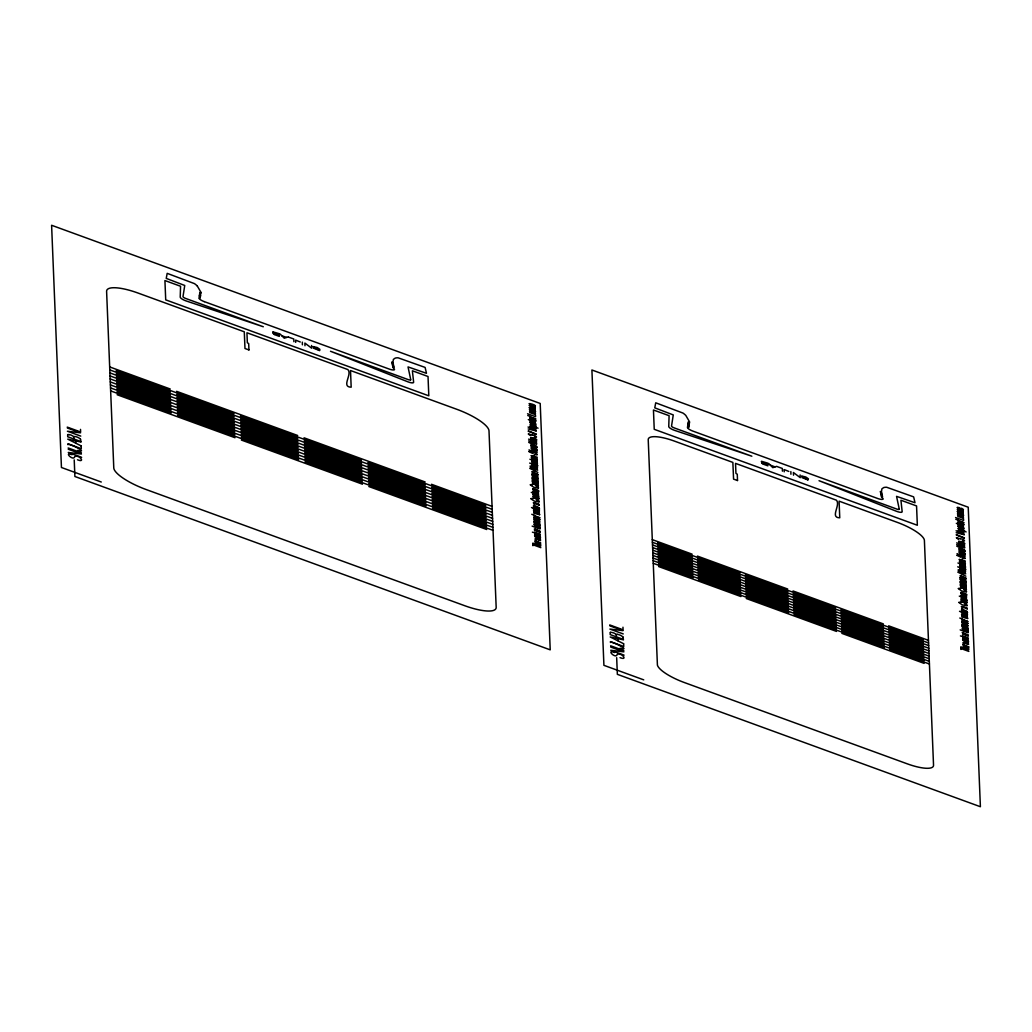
<?xml version="1.0" encoding="UTF-8"?>
<svg xmlns="http://www.w3.org/2000/svg" width="1032" height="1032" viewBox="0 0 1032 1032"><rect width="100%" height="100%" fill="white"/><g stroke="black" fill="none" stroke-linecap="round" stroke-linejoin="round"><path stroke-width="1.5" d="M532.963 494.444L534.563 495.683M959.128 552.197L960.728 553.397M534.112 524.682L536.047 526.268L539.968 527.249M957.503 514.955L963.372 517.419M967.268 608.919L963.772 607.422A10.243 2.748 21.9 0 0 963.501 606.868L963.449 606.842A7.856 2.116 21.9 0 0 962.611 606.545L961.321 606.584L962.933 607.9M295.616 340.457L295.694 342.366M784.139 469.947L784.217 471.817M532.706 411.317L532.615 409.768L529.597 409.136M534.15 447.14L534.073 445.579L531.054 444.947M535.931 490.845L535.84 489.297L532.809 488.678M537.182 454.519L535.531 452.996L532.899 452.571M536.666 508.75L536.576 507.202L533.531 506.57M539.736 519.896A3.032 0.813 21.9 0 1 537.143 519.457L537.001 517.78L533.97 517.161M957.219 507.641C959.334 511.253 962.779 507.473 957.399 507.305M963.746 524.888A3.032 0.813 21.9 0 1 961.153 524.45L960.753 522.669M964.52 543.941A3.032 0.813 21.9 0 1 961.927 543.503L961.785 541.826L958.78 541.194M964.249 601.927L964.159 600.379L961.127 599.76M961.398 610.66C963.514 614.259 966.907 610.415 961.579 610.325M965.346 628.682L965.255 627.121L962.237 626.489M536.227 431.002L528.165 428.964M964.249 534.757L956.187 532.718M536.756 520.089L539.904 521.431L538.175 521.547M537.156 529.919L540.291 531.415M537.646 541.684L540.781 543.025L538.962 543.116M960.173 510.247L963.308 511.588L961.579 511.704M962.869 576.682L965.991 578.178M529.726 416.735L535.737 418.889M533.467 508.763L539.478 510.917M533.738 515.497L536.588 517.29L539.723 517.793M957.761 520.592L963.733 522.785M539.633 514.762L533.776 513.201M965.565 567.136L959.708 565.549M967.642 618.607L961.798 616.968M529.326 407.472L535.247 409.046M530.1 426.526L536.021 428.099M531.287 455.589L537.195 457.176M532.035 473.907L537.943 475.481M533.531 510.672L539.439 512.246M533.944 521.07L539.865 522.644M957.361 511.227L963.269 512.801M959.308 559.357L965.23 560.931M960.057 577.662L965.965 579.249M961.553 614.427L967.461 616.001M961.966 624.824L967.887 626.398M535.118 406.298A3.032 0.813 21.9 0 1 532.525 405.86L532.383 404.183L529.416 403.538M535.711 421.133A3.032 0.813 21.9 0 1 533.131 420.682L532.989 419.005L530.022 418.36M536.485 440.187A3.032 0.813 21.9 0 1 533.905 439.748L533.763 438.058L530.745 437.426M538.872 498.74A3.032 0.813 21.9 0 1 536.292 498.301L536.137 496.624L533.17 495.979M537.079 519.393L533.802 517.458M539.955 525.482A3.032 0.813 21.9 0 1 537.375 525.043L537.233 523.366L534.254 522.721M960.495 509.55L960.495 509.486A3.032 0.813 21.9 0 0 963.14 510.066M963.359 515.639A3.032 0.813 21.9 0 1 960.779 515.2L960.637 513.523L957.619 512.891M961.089 524.385L957.812 522.476M961.863 543.438L958.586 541.503M964.817 551.462A3.032 0.813 21.9 0 1 962.237 551.024L962.095 549.346L959.076 548.714M966.597 595.18A3.032 0.813 21.9 0 1 964.017 594.729L963.862 593.052L960.857 592.42M964.675 612.569L964.688 612.518A3.032 0.813 21.9 0 0 967.319 613.085M967.758 623.663A3.032 0.813 21.9 0 1 965.165 623.212L965.023 621.535L962.018 620.903M532.009 471.921L534.976 473.559M962.353 632.681L965.32 634.319M962.83 644.445L965.797 646.084M537.969 474.41L534.847 472.901A3.702 0.993 21.9 0 0 534.924 473.146L535.053 473.443M968.313 635.17L965.191 633.648A3.702 0.993 21.9 0 0 965.268 633.906L965.397 634.19M968.79 646.935L965.668 645.413A3.702 0.993 21.9 0 0 965.746 645.658L965.875 645.955M535.892 427.003L530.1 425.21M963.927 530.706L966.094 531.944M965.049 554.481L964.133 553.384A2.709 0.722 21.9 0 0 964.933 553.591M533.918 519.083L536.885 520.721M535.273 407.975L532.151 406.453A3.702 0.993 21.9 0 0 532.228 406.698L532.357 406.995M960.908 556.364L965.178 558.08M967.9 625.366L964.791 623.818A3.702 0.993 21.9 0 0 964.868 624.063L964.997 624.36M958.16 528.423L963.372 530.938M532.073 435.091L528.474 433.853M319.585 350.583L313.47 348.158M529.3 405.486L532.267 407.124M961.953 622.838L964.92 624.476M960.057 538.807L956.548 537.595M965.126 558.518L962.572 558.312M530.384 484.666L532.602 484.73M530.951 498.533L533.17 498.598M958.406 588.433L960.637 588.498M958.973 602.301L961.192 602.353M533.763 515.407L539.749 517.651M957.773 520.399L963.759 522.644M961.785 619.161L967.784 621.419M535.634 419.095L529.751 416.851M539.439 511.059L533.492 508.892M967.448 614.84C963.385 615.678 956.548 608.854 967.5 614.685M967.745 621.548L961.772 619.329M538.446 488.162L533.815 487.285L530.345 484.95M539.014 502.016L534.305 501.113L530.912 498.817M966.468 591.917L961.682 590.988L958.354 588.627M966.971 605.836L962.03 604.765L958.922 602.495M532.267 478.642L538.098 480.422M532.383 481.531L538.214 483.311M960.289 582.396L966.12 584.177M960.418 585.286L966.236 587.079M529.068 451.281L531.274 451.487M957.09 555.048L959.296 555.242M535.144 408.117L533.467 407.924M537.891 474.527L536.163 474.359M540.2 531.519L538.485 531.351M965.913 578.281L964.198 578.113M967.784 625.469L966.107 625.276M968.222 635.273L966.597 635.144M968.726 647.025L967.074 646.896M536.937 450.829L533.531 449.165M539.155 505.332L535.75 503.668A10.243 2.748 21.9 0 0 535.466 503.113L535.427 503.074A7.856 2.116 21.9 0 0 534.589 502.778L533.299 502.778L534.911 504.145M964.959 554.597L961.553 552.92A10.243 2.748 21.9 0 0 961.282 552.378L961.231 552.339A7.856 2.116 21.9 0 0 960.405 552.043L959.179 551.952M966.842 600.637L963.424 598.96A10.243 2.748 21.9 0 0 963.153 598.418A7.856 2.116 21.9 0 0 962.276 598.083L960.986 598.173L962.598 599.437M531.983 450.365L536.937 451.926M535.763 543.593L540.729 545.154M960.005 554.132L964.959 555.68M963.785 647.361L968.751 648.909M761.603 461.317L767.756 463.162L767.873 465.832L764.389 464.568A5.031 1.355 21.9 0 1 763.306 464.142M530.229 424.578L535.892 426.758M958.251 528.332L963.914 530.525M273.054 331.891L279.233 333.71L279.337 336.38L275.866 335.116A5.031 1.355 21.9 0 1 274.783 334.69M532.267 477.545L538.098 479.325M532.383 480.435L538.214 482.215M960.289 581.3L966.12 583.093M960.405 584.189L966.249 585.983M534.215 524.553L535.892 524.733M957.619 514.71L959.308 514.904M532.783 453.487L529.016 451.719M960.831 557.228L957.012 555.397M295.784 340.16L300.273 341.992M784.32 469.612L788.809 471.443M536.95 454.88L534.55 454.544M529.39 405.408L530.796 405.55M532.099 471.843L533.505 471.985M534.008 519.006L535.414 519.148M962.03 622.76L963.437 622.902M962.43 632.603L963.836 632.745M962.908 644.355L964.314 644.497M273.338 333.336L279.233 335.116M761.861 462.788L767.769 464.568M313.276 346.61L317.25 347.552L319.933 349.397M537.259 530.577L534.279 529.119L535.814 528.977M537.749 542.329L534.757 540.91L536.292 540.742M801.799 476.062L805.786 477.003L808.456 478.848M960.276 510.892L957.283 509.447L958.818 509.305M962.972 577.34L959.979 575.882L961.527 575.74M528.384 430.937L536.356 434.124M536.15 434.369L528.255 431.234M956.406 534.705L964.378 537.878M964.223 538.111L956.277 534.976M530.113 422.423L535.982 424.9M531.519 457.266L537.401 459.73M532.267 475.571L538.149 478.048M532.577 483.273L538.459 485.75M534.692 535.273L540.575 537.749M958.135 526.178L964.004 528.655M959.554 561.021L965.423 563.498M960.289 579.339L966.171 581.803M960.611 587.04L966.481 589.517M962.714 639.04L968.597 641.517M535.802 425.171L529.945 422.694M537.208 460.001L531.364 457.537M537.904 478.332L532.125 475.907M538.214 486.046L532.422 483.582M540.329 538.046L534.537 535.582M963.759 528.952L957.98 526.488M965.23 563.769L959.399 561.331M965.978 582.074L960.134 579.61M966.313 589.775L960.444 587.337M968.403 641.788L962.559 639.337M532.215 434.949L534.137 435.362M960.237 538.704L962.159 539.117A2.812 0.761 21.9 0 1 964.52 540.742A2.812 0.761 21.9 0 1 962.314 540.755M535.324 413.664L529.481 411.213L531.274 411.136M967.964 631.029L962.121 628.578L963.927 628.501M957.98 522.153L961.05 522.45M532.976 494.251L534.254 494.328A7.856 2.116 21.9 0 1 535.079 494.612L537.646 495.553M288.057 336.922L284.264 338.199L280.124 334.02M776.593 466.374L772.8 467.651L768.647 463.471M531.235 446.469L536.833 449.217M534.782 533.725L540.381 536.459M533.312 497.501L538.91 500.249M533.608 505.009L539.207 507.757M530.19 420.863L535.789 423.61M531.996 465.135L537.595 467.87M958.212 524.63L963.811 527.365M959.257 550.237L964.856 552.971M962.804 637.479L968.403 640.227M960.018 568.89L965.617 571.638M961.334 601.269L966.932 604.004M961.631 608.777L967.229 611.512M617.652 634.358L617.11 634.37A10.268 2.761 21.9 0 0 616.259 634.499L616.349 636.821M533.26 481.48L532.306 480.667M961.179 582.383L960.212 581.532M961.295 585.273L960.341 584.422M535.35 427.183L538.072 428.177M535.363 422.114L528.307 419.585M536.975 461.755L529.906 459.227M537.246 468.489L530.19 465.961M537.285 469.47L530.229 466.928M963.449 525.869L956.329 523.34M538.382 494.909L531.261 492.38M965.062 565.523L957.941 562.995M965.333 572.257L958.212 569.728M965.372 573.224L958.251 570.696M966.339 598.663L959.283 596.135M536.55 441.232L528.616 439.142M964.572 544.986L956.638 542.909M540.329 534.254L532.396 532.177M968.364 638.021L960.431 635.931M532.989 491.671L538.601 492.883L532.925 490.019M961.011 595.438L966.623 596.651L960.947 593.787M536.666 444.108L528.707 442.367L536.769 446.43M964.688 547.876L956.729 546.122L964.791 550.185M537.724 470.102L529.764 468.347L537.827 472.411M965.746 573.857L957.786 572.115L965.849 576.178M81.025 442.044L67.738 439.129L81.18 445.901M623.483 639.866L610.209 636.963L623.638 643.723M69.26 434.614L69.944 434.769A3.006 0.813 21.9 0 1 70.873 435.027L71.04 435.091A3.38 0.903 21.9 0 1 73.607 436.626M962.843 642.794L968.609 644.368L964.12 642.059L968.558 643.013L962.74 640.33M534.821 539.039L540.587 540.6L536.098 538.291L540.536 539.246L534.718 536.576M960.702 515.174L957.438 513.175M532.447 405.834L529.184 403.822M962.159 550.998L958.909 549.076M533.054 420.656L529.79 418.657M533.828 439.709L530.564 437.71M963.94 594.703L960.676 592.781M959.657 564.388L965.397 566.478M531.635 460.62L537.375 462.71M961.747 615.794L967.487 617.884M533.725 512.04L539.465 514.13M957.038 553.655L964.997 556.558M958.07 525.275L958.857 525.546M959.115 550.882L959.902 551.153M959.876 569.535L960.65 569.806M530.048 421.507L530.835 421.778M531.093 447.114L531.867 447.385M961.192 601.914L961.966 602.185M961.502 609.422L962.276 609.693M531.854 465.78L532.628 466.051M962.663 638.124L963.449 638.395M533.17 498.146L533.944 498.417M533.467 505.654L534.254 505.925M534.64 534.37L535.414 534.64M72.111 454.699C62.862 451.023 73.827 462.013 74.781 456.441C79.4 454.544 85.875 463.2 77.49 459.782M614.569 652.534C605.345 648.754 616.143 659.796 617.226 654.288C621.87 652.353 628.269 660.983 620.026 657.642M960.818 646.883L968.79 649.786M532.796 543.129L540.768 546.018M529.003 449.9L536.975 452.79M960.405 583.132L966.158 585.234M960.521 586.021L966.287 588.124M532.383 479.377L538.136 481.48M532.499 482.267L538.265 484.369M964.559 545.786L958.741 542.935M961.231 552.339L963.798 553.268M536.537 442.031L530.719 439.18M963.14 598.405L965.668 599.308M532.693 449.642L531.093 448.352L532.383 448.288A7.856 2.116 21.9 0 1 533.209 448.585L535.776 449.513M963.449 606.842L966.017 607.771M965.01 623.16L961.824 621.212M968.338 638.821L962.521 635.97M536.124 498.25L532.951 496.34M535.427 503.074L537.995 504.003M537.208 524.991L534.021 523.005M540.317 535.066L534.499 532.215M957.528 511.885L963.269 513.988M957.709 516.31L963.449 518.399M955.567 517.535L963.578 520.463L963.514 518.915M955.774 519.277L958.522 520.283M964.043 531.854L958.225 530.087L959.076 531.209M958.302 530.951L964.043 533.041M956.096 530.77L964.236 534.563M776.98 466.516L782.308 468.451L782.411 471.16M770.285 465.135L775.058 466.877M958.857 544.599L964.598 546.702M956.716 544.586L964.636 547.476M959.489 560.015L965.23 562.105M959.592 562.685L965.333 564.788M529.506 408.13L535.247 410.22M957.709 566.839L964.984 569.406A7.482 2.012 21.9 0 0 965.32 569.38M959.824 568.271L965.565 570.374M529.687 412.542L535.427 414.632M527.545 413.78L535.556 416.709L535.492 415.148M204.246 301.615L389.257 369.082A5.689 1.535 21.9 0 0 394.185 369.817M960.237 578.333L965.965 580.423M288.444 337.064L293.772 338.999L293.888 341.708M281.762 335.684L286.522 337.425M530.28 427.183L536.021 429.273M528.074 427.003L536.214 430.796M960.947 595.838L966.674 597.928M530.835 440.845L536.576 442.934M528.694 440.832L536.601 443.708M531.467 456.26L537.208 458.35M961.721 615.098L967.461 617.188M531.57 458.93L537.311 461.02M531.686 461.794L537.453 463.536L536.692 462.504M529.687 463.084L536.962 465.651A7.482 2.012 21.9 0 0 537.298 465.625M531.803 464.516L537.543 466.606M962.147 625.495L967.887 627.585M962.327 629.907L968.068 631.997M960.173 629.881L968.093 632.771M532.202 474.565L537.943 476.668M962.495 634.151L968.235 636.254M962.985 645.916L968.713 648.006M532.925 492.07L538.652 494.173M960.895 647.503L960.934 648.522L968.854 651.411M652.288 539.633L692.124 554.158M697.426 556.093L787.713 589.027M793.028 590.962L883.315 623.883M888.629 625.831L928.452 640.356M657.655 542.884L739.97 572.902M745.285 574.85L835.572 607.771M840.874 609.706L923.201 639.724M652.392 542.264L692.227 556.79M697.542 558.725L787.829 591.659M793.131 593.593L883.418 626.514M888.733 628.449L928.568 642.975M657.758 545.515L740.073 575.534M745.388 577.468L835.675 610.402M840.99 612.337L923.305 642.356M652.508 544.896L692.33 559.421M697.645 561.356L787.932 594.277M793.247 596.225L883.521 629.146M888.836 631.081L928.671 645.606M657.861 548.147L740.189 578.165M745.491 580.1L835.778 613.034M841.093 614.969L923.408 644.987M652.611 547.528L692.446 562.053M697.748 563.988L788.035 596.909M793.35 598.844L883.637 631.778M888.939 633.712L928.774 648.238M657.977 550.778L740.292 580.797M745.607 582.732L835.894 615.653M841.196 617.587L923.524 647.619M652.714 550.146L692.549 564.672M697.864 566.62L788.138 599.54M793.453 601.475L883.74 634.396M889.055 636.344L928.877 650.87M658.081 553.397L740.396 583.428M745.71 585.363L835.997 618.284M841.312 620.219L923.627 650.237M652.817 552.778L692.653 567.303M697.967 569.238L788.255 602.172M793.556 604.107L883.843 637.028M889.158 638.963L928.994 653.488M658.184 556.029L740.512 586.047M745.813 587.982L836.101 620.916M841.415 622.851L923.73 652.869M533.699 511.33L539.439 513.42M652.933 555.409L692.756 569.935M698.071 571.87L788.358 604.791M793.673 606.739L883.96 639.659M889.262 641.594L929.097 656.12M658.3 558.66L740.615 588.679M745.93 590.614L836.204 623.547M841.519 625.482L923.833 655.501M653.037 558.041L692.872 572.567M698.174 574.502L788.461 607.422M793.776 609.357L884.063 642.291M889.378 644.226L929.2 658.751M658.403 561.292L740.718 591.31M746.033 593.245L836.32 626.166M841.622 628.114L923.95 658.132M653.14 560.66L692.975 575.185M698.29 577.133L788.577 610.054M793.879 611.989L884.166 644.923M889.481 646.858L929.316 661.383M658.506 563.911L740.821 593.942M746.136 595.877L836.423 628.798M841.738 630.733L924.053 660.751M653.256 563.291L693.078 577.817M698.393 579.752L788.68 612.686M793.995 614.62L884.269 647.541M889.584 649.476L929.419 664.002M658.61 566.542L740.937 596.561M746.239 598.508L836.526 631.429M841.841 633.364L924.156 663.383M109.676 366.928L170.228 389M176.601 391.334L297.68 435.491M304.053 437.813L425.145 481.97M431.518 484.292L492.058 506.377M534.125 521.728L539.865 523.817M116.113 370.746L234.019 413.742M240.392 416.064L361.471 460.233M367.844 462.555L485.75 505.551M109.805 369.92L170.345 392.005M176.717 394.327L297.809 438.484M304.182 440.806L425.274 484.963M431.647 487.298L492.187 509.369M534.305 526.139L540.046 528.229M116.229 373.739L234.135 416.747M240.508 419.069L361.6 463.226M367.973 465.548L485.878 508.544M532.151 526.127L540.071 529.016M109.921 372.913L170.474 394.998M176.846 397.32L297.925 441.477M304.298 443.799L425.39 487.968M431.763 490.29L492.303 512.362M116.358 376.745L234.264 419.74M240.637 422.062L361.716 466.219M368.089 468.541L485.995 511.537M534.473 530.396L540.213 532.486M110.05 375.919L170.59 397.991M176.962 400.313L298.055 444.482M304.427 446.804L425.507 490.961M431.879 493.283L492.432 515.368M116.474 379.737L234.38 422.733M240.753 425.055L361.845 469.212M368.218 471.547L486.124 514.542M110.166 378.912L170.706 400.997M177.078 403.318L298.171 447.475M304.543 449.797L425.635 493.954M432.008 496.276L492.548 518.361M116.603 382.73L234.496 425.726M240.882 428.061L361.961 472.217M368.334 474.539L486.24 517.535M110.282 381.905L170.835 403.989M177.207 406.311L298.3 450.468M304.672 452.79L425.752 496.96M432.124 499.282L492.677 521.353M116.719 385.736L234.625 428.732M240.998 431.053L362.09 475.21M368.463 477.532L486.356 520.528M110.411 384.91L170.951 406.982M177.323 409.304L298.416 453.474M304.788 455.796L425.881 499.952M432.253 502.274L492.793 524.359M116.848 388.729L234.741 431.724M241.114 434.046L362.206 478.203M368.579 480.525L486.485 523.534M534.95 542.161L540.691 544.251M110.527 387.903L171.08 409.975M177.452 412.31L298.532 456.467M304.917 458.788L425.997 502.945M432.369 505.267L492.922 527.352M116.964 391.721L234.87 434.717M241.243 437.039L362.335 481.209M368.708 483.531L486.601 526.526M110.656 390.896L171.196 412.981M177.569 415.303L298.661 459.459M305.033 461.781L426.126 505.938M432.498 508.273L493.038 530.345M532.873 543.748L532.912 544.754L540.832 547.644M117.093 394.714L234.986 437.723M241.359 440.045L362.451 484.202M368.824 486.523L486.73 529.519M67.248 427.106L80.612 431.969L80.509 429.389M609.718 624.928L623.07 629.804L622.967 627.211M67.364 428.009L80.561 432.821L67.415 431.234L80.78 436.11M609.822 625.831L623.031 630.655L609.886 629.068L623.238 633.932M67.931 443.799L81.296 448.675L81.18 446.082M610.389 641.633L623.754 646.496L623.65 643.916M610.428 642.51C609.809 639.969 632.887 651.566 620.038 648.251M67.97 444.676C66.899 442.07 90.584 453.693 77.581 450.429M68.215 449.217L81.425 454.041L68.28 452.455L81.644 457.318M610.686 647.051L623.896 651.863L610.75 650.276L624.102 655.152M101.278 482.021L61.443 467.496L51.6 225.273L540.2 403.46L550.224 649.85L74.897 476.5L74.214 459.859M643.736 679.856L603.913 665.33L591.904 369.985L968.222 507.215L980.4 806.727L617.355 674.335L616.672 657.681M610.647 645.8L623.844 650.624M68.177 447.965L81.373 452.79M527.752 415.522L530.422 416.515M959.515 611.305L962.185 612.298M531.493 507.55L534.163 508.544M959.799 618.039L962.392 619.032M531.764 514.284L534.37 515.278M961.385 515.626L963.54 517.148M533.363 411.871L535.518 413.38M966.004 629.223L968.158 630.745M537.982 525.469L540.136 526.978M958.393 539.31L956.393 537.814M530.371 435.543L528.371 434.085M963.875 589.633L966.558 591.581M964.43 603.501L967.126 605.436M533.054 451.332L531.97 450.61M535.853 485.878L538.536 487.813M536.408 499.733L539.104 501.681M536.769 544.535L535.75 543.8M762.996 463.987L762.919 463.948A9.507 2.554 21.9 0 1 762.235 463.471L761.822 462.942M274.46 334.536L274.396 334.497A9.507 2.554 21.9 0 1 273.699 334.02L273.286 333.491M964.727 648.251L963.785 647.593M960.779 554.958L959.992 554.365M964.598 566.194L965.552 566.994M966.687 617.6L967.642 618.4M538.665 513.846L539.62 514.645M961.127 583.377L960.289 582.667M961.308 586.305L960.405 585.557M533.17 479.661L532.267 478.913M533.286 482.55L532.37 481.763M533.209 478.629L532.202 477.803M958.251 512.117L957.399 511.395M960.263 560.273L959.347 559.525M961.011 578.591L960.095 577.83M962.443 615.317L961.592 614.595M962.921 625.753L962.005 624.992M530.28 408.388L529.364 407.627M531.003 427.416L530.138 426.668M532.241 456.518L531.325 455.757M532.976 474.836L532.073 474.075M534.473 511.588L533.57 510.84M534.847 521.96L533.983 521.212M273.067 332.575L273.519 332.859A7.327 1.974 21.9 0 0 274.46 333.375M533.209 448.572L533.247 448.61A10.243 2.748 21.9 0 1 533.505 449.152M535.079 494.612L535.118 494.651A10.243 2.748 21.9 0 1 535.376 495.192L538.807 496.869L537.982 495.657A2.709 0.722 21.9 0 0 538.781 495.876M622.877 636.873L621.2 635.66A4.167 1.122 21.9 0 0 617.678 634.383M197.293 286.006L201.111 292.572L199.731 292.456L200.995 293.346L199.602 293.23L200.75 294.894L199.37 294.778L200.634 295.668L199.24 295.552L200.505 296.442L199.124 296.326L200.273 297.99L198.879 297.874A5.753 1.548 21.9 0 0 204.246 301.628M80.419 439.039L78.742 437.826A4.167 1.122 21.9 0 0 75.22 436.549L74.652 436.536A10.268 2.761 21.9 0 0 73.801 436.678L73.891 438.987M623.018 637.015L623.38 639.401L610.183 634.59L610.131 632.913A7.611 2.051 21.9 0 1 610.26 632.435A11.429 3.07 21.9 0 1 610.493 632.345M80.548 439.18L80.922 441.58L67.725 436.768L67.66 435.078A7.611 2.051 21.9 0 1 67.802 434.614M967.255 608.803L966.416 607.951A2.709 0.722 21.9 0 0 967.139 608.093M966.907 600.34L966.004 599.424A2.709 0.722 21.9 0 0 966.803 599.631M537.014 450.533L536.111 449.617A2.709 0.722 21.9 0 0 536.911 449.836M539.233 505.035L538.33 504.119A2.709 0.722 21.9 0 0 539.117 504.325M802.006 477.635L808.159 479.957L801.683 476.345M960.379 510.763L960.315 510.582A3.702 0.993 21.9 0 1 960.173 510.311M536.975 520.592L536.846 520.296A3.702 0.993 21.9 0 1 536.769 520.154M319.649 350.428L313.16 346.933M959.605 566.955L960.16 567.613A19.247 5.173 21.9 0 0 960.521 567.858M962.056 626.798L965.397 628.811A3.032 0.813 21.9 0 0 967.977 629.249M529.416 409.433L532.757 411.445A3.032 0.813 21.9 0 0 535.337 411.884M530.874 445.282L534.215 447.269A3.032 0.813 21.9 0 0 536.795 447.707M960.96 600.056L964.314 602.056A3.032 0.813 21.9 0 0 966.894 602.507M532.641 488.975L535.995 490.974A3.032 0.813 21.9 0 0 538.575 491.413M533.376 506.867L536.717 508.879A3.032 0.813 21.9 0 0 539.297 509.318M963.075 577.198L963.024 577.017A3.702 0.993 21.9 0 1 962.882 576.759M537.375 530.435L537.311 530.255A3.702 0.993 21.9 0 1 537.169 529.997M537.853 542.187L537.788 542.019A3.702 0.993 21.9 0 1 537.646 541.748M960.934 648.522L960.973 649.463M532.912 544.754L532.951 545.709M962.314 558.48L962.353 559.421M961.502 547.166L961.566 548.56M962.559 573.147L962.611 574.54M958.767 523.805L958.793 524.578M960.379 563.459L960.405 564.233M960.65 570.193L960.676 570.967M960.689 571.16L960.715 571.934M961.721 596.599L961.747 597.373M800.11 474.952L800.226 477.648L793.414 472.514L793.518 475.184M618.168 638.692L618.258 641.014M534.292 454.725L534.331 455.667M533.48 443.412L533.531 444.792M534.537 469.392L534.589 470.786M530.732 420.05L530.77 420.811M532.344 459.704L532.383 460.466M532.628 466.438L532.654 467.199M532.667 467.406L532.693 468.167M533.699 492.845L533.725 493.618M311.587 345.501L311.69 348.197L304.879 343.075L304.982 345.746M75.71 440.87L75.8 443.18M790.847 471.585L790.925 474.243M302.324 342.134L302.402 344.791M538.227 523.65A3.032 0.813 21.9 0 1 540.213 525.249M538.007 518.064A3.032 0.813 21.9 0 1 539.994 519.664M537.569 507.486A3.032 0.813 21.9 0 1 539.555 509.086M537.143 496.908A3.032 0.813 21.9 0 1 539.13 498.508M536.846 489.581A3.032 0.813 21.9 0 1 538.833 491.18M532.499 464.103A19.247 5.173 21.9 0 1 532.138 463.845L532.073 462.942A4.051 1.084 21.9 0 1 536.15 464.31A2.567 0.684 21.9 0 1 537.646 465.368M535.066 445.876A3.032 0.813 21.9 0 1 537.053 447.475M534.769 438.355A3.032 0.813 21.9 0 1 536.743 439.955M534.137 435.336A2.812 0.761 21.9 0 1 536.498 436.988A2.812 0.761 21.9 0 1 534.292 437M533.995 419.302A3.032 0.813 21.9 0 1 535.969 420.901M533.608 410.052A3.032 0.813 21.9 0 1 535.595 411.652M533.389 404.467A3.032 0.813 21.9 0 1 535.376 406.066M69.247 434.601A11.339 3.044 21.9 0 0 68.06 434.524A11.429 3.07 21.9 0 0 67.828 434.627M197.28 285.993A18.357 4.941 21.9 0 0 194.468 283.632L167.184 273.351L166.242 278.395L184.741 285.477L182.999 296.61A2.851 0.761 21.9 0 0 185.683 298.454L263.302 326.757L186.108 300.931A5.689 1.535 21.9 0 1 180.213 297.113L180.561 286.251L164.927 280.549L165.713 299.861L428.809 395.811L428.022 376.499L412.387 370.785L413.638 382.24A5.689 1.535 21.9 0 1 407.885 381.814L330.498 351.267L408.117 379.57A2.851 0.761 21.9 0 0 410.594 379.931M394.482 369.495A5.689 1.535 21.9 0 0 394.495 369.25L392.87 367.418L394.108 367.431L392.689 366.528L393.914 366.541L392.495 365.638L393.721 365.651L392.302 364.748L393.54 364.773L392.121 363.87L393.347 363.883L391.928 362.98L393.153 362.993L391.734 362.09L392.973 362.103L393.373 359.407L395.14 358.156A19.531 5.25 21.9 0 1 395.953 357.949A17.995 4.838 21.9 0 1 398.133 357.82L425.107 367.418L426.487 373.313L408.027 366.902L410.736 379.66A2.851 0.761 21.9 0 1 410.736 379.776M273.106 332.588A2.696 0.722 21.9 0 1 272.848 332.111M882.708 499.269A5.689 1.535 21.9 0 1 877.793 498.533L692.782 431.066A5.753 1.548 21.9 0 1 687.415 427.325L688.796 427.442L687.531 426.551L688.924 426.668L687.647 425.777L689.041 425.893L687.776 425.003L689.157 425.12L687.893 424.217L689.286 424.346L688.022 423.442L689.402 423.572L688.138 422.668L689.531 422.798L688.254 421.895L689.647 422.023L685.816 415.445A18.357 4.941 21.9 0 0 682.991 413.084L655.72 402.803L654.778 407.846L673.264 414.928L671.535 426.061A2.851 0.761 21.9 0 0 674.218 427.906L751.838 456.208L674.644 430.383A5.689 1.535 21.9 0 1 668.749 426.564L669.097 415.69L653.45 409.988L654.236 429.312L917.345 525.262L916.558 505.938L900.923 500.236L902.174 511.691A5.689 1.535 21.9 0 1 896.421 511.266L819.034 480.719L896.653 509.021A2.851 0.761 21.9 0 0 899.117 509.382M883.018 498.946A5.689 1.535 21.9 0 0 883.018 498.701L881.405 496.856L882.631 496.882L881.212 495.979L882.437 495.992L881.018 495.089L882.257 495.102L880.838 494.199L882.063 494.212L880.644 493.309L881.883 493.322L880.464 492.419L881.689 492.445L880.27 491.542L881.496 491.555L881.896 488.858L883.663 487.594A19.531 5.25 21.9 0 1 884.489 487.401A17.995 4.838 21.9 0 1 886.656 487.259L913.643 496.869L915.023 502.752L896.55 496.353L899.259 509.111A2.851 0.761 21.9 0 1 899.259 509.228M966.249 627.404A3.032 0.813 21.9 0 1 968.235 629.017M966.029 621.819A3.032 0.813 21.9 0 1 968.016 623.431M965.604 611.241A3.032 0.813 21.9 0 1 967.577 612.853M965.165 600.663A3.032 0.813 21.9 0 1 967.152 602.275M964.868 593.336A3.032 0.813 21.9 0 1 966.855 594.948M965.694 569.432A2.567 0.684 21.9 0 1 965.591 569.509M964.211 568.064A2.567 0.684 21.9 0 1 965.668 569.122M960.134 566.736A4.051 1.084 21.9 0 1 964.172 568.064M963.088 549.63A3.032 0.813 21.9 0 1 965.075 551.243M962.792 542.11A3.032 0.813 21.9 0 1 964.765 543.722M962.018 523.056A3.032 0.813 21.9 0 1 963.991 524.656M961.643 513.807A3.032 0.813 21.9 0 1 963.617 515.42M961.411 508.221A3.032 0.813 21.9 0 1 963.398 509.834M616.065 634.448A3.38 0.903 21.9 0 0 613.537 632.874L613.434 632.9A3.006 0.813 21.9 0 0 612.415 632.59L611.718 632.435A11.339 3.044 21.9 0 0 610.518 632.358M762.996 462.826A7.327 1.974 21.9 0 1 762.055 462.31L761.603 462.026A2.696 0.722 21.9 0 1 761.384 461.562M248.931 349.938L244.984 348.493L244.287 331.801L138.069 293.062A34.146 9.185 21.9 0 0 106.606 291.424L113.778 467.896A34.146 9.185 21.9 0 0 146.054 489.503L464.71 605.707A34.146 9.185 21.9 0 0 496.173 607.345L489 430.873A34.146 9.185 21.9 0 0 456.725 409.265L350.506 370.527L351.177 387.181C340.766 386.961 352.622 374.371 347.849 369.559L246.945 332.768L247.345 342.753L248.686 343.566L248.944 349.9M737.506 480.551L733.571 479.119L732.862 462.413L674.451 441.115A28.457 7.65 21.9 0 0 648.225 439.748L657.41 665.072A28.457 7.65 21.9 0 0 684.216 682.487L907.309 763.848A28.457 7.65 21.9 0 0 933.534 765.215L924.401 540.458A28.457 7.65 21.9 0 0 897.505 522.45L839.081 501.152L839.764 517.793C829.56 517.729 840.938 505.074 836.423 500.185L735.519 463.381L735.932 473.365L737.274 474.191L737.519 480.512M537.569 465.755A2.567 0.684 21.9 0 0 537.672 465.664"/></g></svg>
